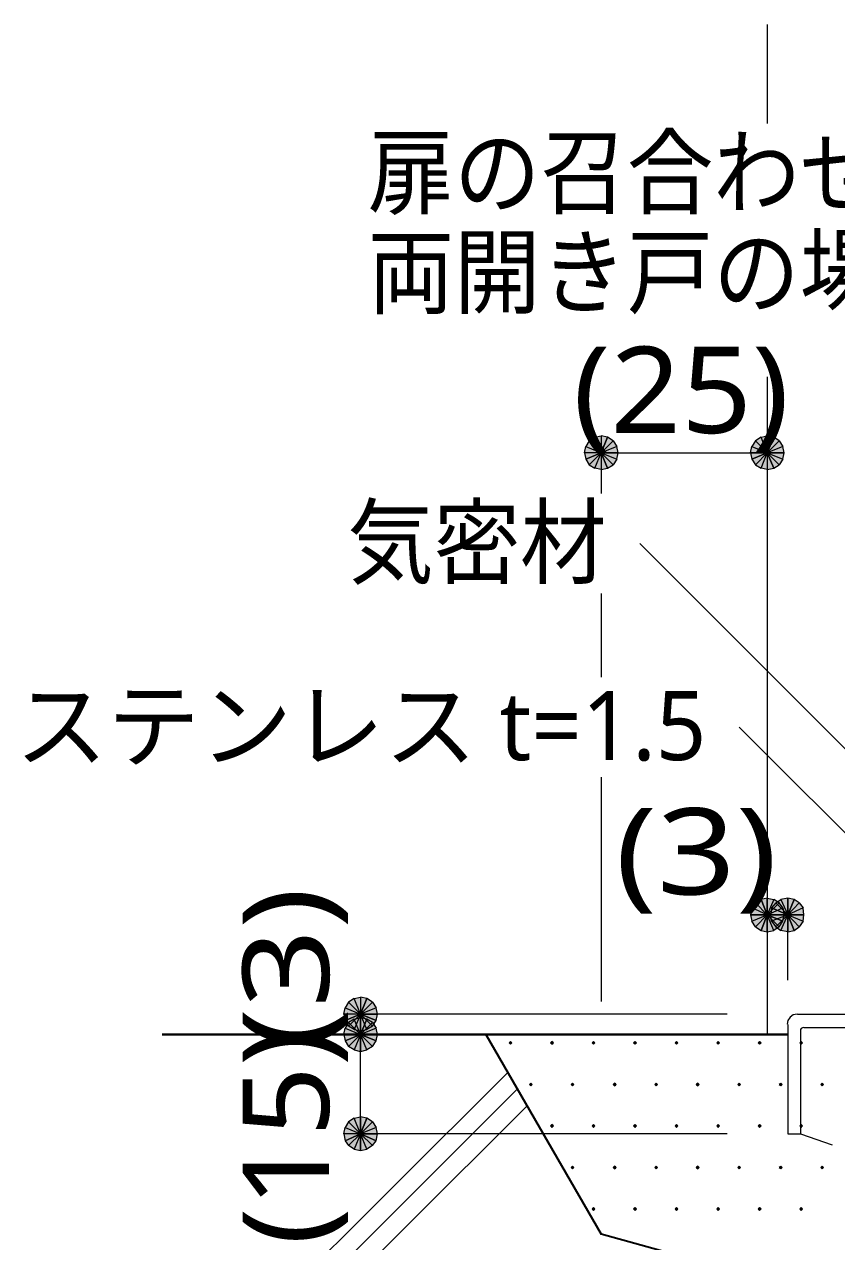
# Model space of a CAD drawing. Header units: millimetres. Extents: x 0 to 420, y 0 to 297.
# Drawn here: x 292.8 to 317.24, y 184.5 to 221.13 of the extents above; entities that cross this region are included whole.
import ezdxf
from ezdxf.enums import TextEntityAlignment as Align

# ---------------------------------------------------------------- set-up
doc = ezdxf.new("R2010")
doc.units = ezdxf.units.MM
doc.styles.add('kst32b', font='NotoSansJP-Variable.ttf')

msp = doc.modelspace()

# ---------------------------------------------------------------- hatches: boundary and pattern name
h = msp.add_hatch(color=7)
h.paths.add_polyline_path([(309.795, 208.597), (309.689, 208.428), (310.155, 208.238), (309.795, 208.597)])
h.paths.add_polyline_path([(309.689, 208.428), (310.155, 208.238), (309.647, 208.238), (309.689, 208.428)])
h.paths.add_polyline_path([(310.155, 208.238), (309.647, 208.238), (309.689, 208.047), (310.155, 208.238)])
h = msp.add_hatch(color=7)
h.paths.add_polyline_path([(310.346, 208.703), (310.155, 208.746), (310.155, 208.238), (310.346, 208.703)])
h.paths.add_polyline_path([(310.155, 208.746), (310.155, 208.238), (309.965, 208.703), (310.155, 208.746)])
h.paths.add_polyline_path([(310.155, 208.238), (309.965, 208.703), (309.795, 208.597), (310.155, 208.238)])
h = msp.add_hatch(color=7)
h.paths.add_polyline_path([(310.663, 208.238), (310.621, 208.428), (310.155, 208.238), (310.663, 208.238)])
h.paths.add_polyline_path([(310.621, 208.428), (310.155, 208.238), (310.515, 208.597), (310.621, 208.428)])
h.paths.add_polyline_path([(310.155, 208.238), (310.515, 208.597), (310.346, 208.703), (310.155, 208.238)])
h = msp.add_hatch(color=7)
h.paths.add_polyline_path([(314.791, 208.597), (314.685, 208.428), (315.15, 208.238), (314.791, 208.597)])
h.paths.add_polyline_path([(314.685, 208.428), (315.15, 208.238), (314.643, 208.238), (314.685, 208.428)])
h.paths.add_polyline_path([(315.15, 208.238), (314.643, 208.238), (314.685, 208.047), (315.15, 208.238)])
h = msp.add_hatch(color=7)
h.paths.add_polyline_path([(315.341, 208.703), (315.15, 208.746), (315.15, 208.238), (315.341, 208.703)])
h.paths.add_polyline_path([(315.15, 208.746), (315.15, 208.238), (314.96, 208.703), (315.15, 208.746)])
h.paths.add_polyline_path([(315.15, 208.238), (314.96, 208.703), (314.791, 208.597), (315.15, 208.238)])
h = msp.add_hatch(color=7)
h.paths.add_polyline_path([(315.659, 208.238), (315.616, 208.428), (315.15, 208.238), (315.659, 208.238)])
h.paths.add_polyline_path([(315.616, 208.428), (315.15, 208.238), (315.51, 208.597), (315.616, 208.428)])
h.paths.add_polyline_path([(315.15, 208.238), (315.51, 208.597), (315.341, 208.703), (315.15, 208.238)])
for points in [[(309.689, 208.047), (309.795, 207.878), (310.155, 208.238), (309.689, 208.047)], [(314.685, 208.047), (314.791, 207.878), (315.15, 208.238), (314.685, 208.047)], [(315.955, 194.797), (315.764, 194.839), (315.764, 194.331), (315.955, 194.797)], [(314.96, 193.865), (315.15, 193.823), (315.15, 194.331), (314.96, 193.865)], [(303.382, 191.156), (303.424, 191.347), (302.916, 191.347), (303.382, 191.156)], [(303.382, 190.542), (303.424, 190.733), (302.916, 190.733), (303.382, 190.542)], [(307.425, 190.521), (307.404, 190.5), (307.382, 190.479), (307.404, 190.458), (307.425, 190.437), (307.446, 190.458), (307.467, 190.479), (307.446, 190.5), (307.425, 190.521)], [(308.673, 190.521), (308.652, 190.5), (308.631, 190.479), (308.652, 190.458), (308.673, 190.437), (308.695, 190.458), (308.716, 190.479), (308.695, 190.5), (308.673, 190.521)], [(309.922, 190.521), (309.901, 190.5), (309.88, 190.479), (309.901, 190.458), (309.922, 190.437), (309.944, 190.458), (309.965, 190.479), (309.944, 190.5), (309.922, 190.521)], [(311.171, 190.521), (311.15, 190.5), (311.129, 190.479), (311.15, 190.458), (311.171, 190.437), (311.192, 190.458), (311.213, 190.479), (311.192, 190.5), (311.171, 190.521)], [(312.42, 190.521), (312.399, 190.5), (312.378, 190.479), (312.399, 190.458), (312.42, 190.437), (312.441, 190.458), (312.462, 190.479), (312.441, 190.5), (312.42, 190.521)], [(313.669, 190.521), (313.648, 190.5), (313.627, 190.479), (313.648, 190.458), (313.669, 190.437), (313.69, 190.458), (313.711, 190.479), (313.69, 190.5), (313.669, 190.521)], [(314.918, 190.521), (314.896, 190.5), (314.875, 190.479), (314.896, 190.458), (314.918, 190.437), (314.939, 190.458), (314.96, 190.479), (314.939, 190.5), (314.918, 190.521)], [(316.166, 190.521), (316.145, 190.5), (316.124, 190.479), (316.145, 190.458), (316.166, 190.437), (316.188, 190.458), (316.209, 190.479), (316.188, 190.5), (316.166, 190.521)], [(308.038, 189.272), (308.017, 189.251), (307.996, 189.23), (308.017, 189.209), (308.038, 189.188), (308.06, 189.209), (308.081, 189.23), (308.06, 189.251), (308.038, 189.272)], [(309.287, 189.272), (309.266, 189.251), (309.245, 189.23), (309.266, 189.209), (309.287, 189.188), (309.309, 189.209), (309.33, 189.23), (309.309, 189.251), (309.287, 189.272)], [(310.557, 189.272), (310.536, 189.251), (310.515, 189.23), (310.536, 189.209), (310.557, 189.188), (310.579, 189.209), (310.6, 189.23), (310.579, 189.251), (310.557, 189.272)], [(311.806, 189.272), (311.785, 189.251), (311.764, 189.23), (311.785, 189.209), (311.806, 189.188), (311.827, 189.209), (311.848, 189.23), (311.827, 189.251), (311.806, 189.272)], [(313.055, 189.272), (313.034, 189.251), (313.013, 189.23), (313.034, 189.209), (313.055, 189.188), (313.076, 189.209), (313.097, 189.23), (313.076, 189.251), (313.055, 189.272)], [(314.304, 189.272), (314.283, 189.251), (314.262, 189.23), (314.283, 189.209), (314.304, 189.188), (314.325, 189.209), (314.346, 189.23), (314.325, 189.251), (314.304, 189.272)], [(315.553, 189.272), (315.532, 189.251), (315.51, 189.23), (315.532, 189.209), (315.553, 189.188), (315.574, 189.209), (315.595, 189.23), (315.574, 189.251), (315.553, 189.272)], [(316.802, 189.272), (316.78, 189.251), (316.759, 189.23), (316.78, 189.209), (316.802, 189.188), (316.823, 189.209), (316.844, 189.23), (316.823, 189.251), (316.802, 189.272)], [(308.673, 188.023), (308.652, 188.002), (308.631, 187.981), (308.652, 187.96), (308.673, 187.939), (308.695, 187.96), (308.716, 187.981), (308.695, 188.002), (308.673, 188.023)], [(309.922, 188.023), (309.901, 188.002), (309.88, 187.981), (309.901, 187.96), (309.922, 187.939), (309.944, 187.96), (309.965, 187.981), (309.944, 188.002), (309.922, 188.023)], [(311.171, 188.023), (311.15, 188.002), (311.129, 187.981), (311.15, 187.96), (311.171, 187.939), (311.192, 187.96), (311.213, 187.981), (311.192, 188.002), (311.171, 188.023)], [(312.42, 188.023), (312.399, 188.002), (312.378, 187.981), (312.399, 187.96), (312.42, 187.939), (312.441, 187.96), (312.462, 187.981), (312.441, 188.002), (312.42, 188.023)], [(313.669, 188.023), (313.648, 188.002), (313.627, 187.981), (313.648, 187.96), (313.669, 187.939), (313.69, 187.96), (313.711, 187.981), (313.69, 188.002), (313.669, 188.023)], [(314.918, 188.023), (314.896, 188.002), (314.875, 187.981), (314.896, 187.96), (314.918, 187.939), (314.939, 187.96), (314.96, 187.981), (314.939, 188.002), (314.918, 188.023)], [(316.166, 188.023), (316.145, 188.002), (316.124, 187.981), (316.145, 187.96), (316.166, 187.939), (316.188, 187.96), (316.209, 187.981), (316.188, 188.002), (316.166, 188.023)], [(303.382, 187.537), (303.424, 187.748), (302.916, 187.748), (303.382, 187.537)], [(309.287, 186.775), (309.266, 186.754), (309.245, 186.732), (309.266, 186.711), (309.287, 186.69), (309.309, 186.711), (309.33, 186.732), (309.309, 186.754), (309.287, 186.775)], [(310.557, 186.775), (310.536, 186.754), (310.515, 186.732), (310.536, 186.711), (310.557, 186.69), (310.579, 186.711), (310.6, 186.732), (310.579, 186.754), (310.557, 186.775)], [(311.806, 186.775), (311.785, 186.754), (311.764, 186.732), (311.785, 186.711), (311.806, 186.69), (311.827, 186.711), (311.848, 186.732), (311.827, 186.754), (311.806, 186.775)], [(313.055, 186.775), (313.034, 186.754), (313.013, 186.732), (313.034, 186.711), (313.055, 186.69), (313.076, 186.711), (313.097, 186.732), (313.076, 186.754), (313.055, 186.775)], [(314.304, 186.775), (314.283, 186.754), (314.262, 186.732), (314.283, 186.711), (314.304, 186.69), (314.325, 186.711), (314.346, 186.732), (314.325, 186.754), (314.304, 186.775)], [(315.553, 186.775), (315.532, 186.754), (315.51, 186.732), (315.532, 186.711), (315.553, 186.69), (315.574, 186.711), (315.595, 186.732), (315.574, 186.754), (315.553, 186.775)], [(316.802, 186.775), (316.78, 186.754), (316.759, 186.732), (316.78, 186.711), (316.802, 186.69), (316.823, 186.711), (316.844, 186.732), (316.823, 186.754), (316.802, 186.775)], [(309.922, 185.526), (309.901, 185.505), (309.88, 185.483), (309.901, 185.462), (309.922, 185.441), (309.944, 185.462), (309.965, 185.483), (309.944, 185.505), (309.922, 185.526)], [(311.171, 185.526), (311.15, 185.505), (311.129, 185.483), (311.15, 185.462), (311.171, 185.441), (311.192, 185.462), (311.213, 185.483), (311.192, 185.505), (311.171, 185.526)], [(312.42, 185.526), (312.399, 185.505), (312.378, 185.483), (312.399, 185.462), (312.42, 185.441), (312.441, 185.462), (312.462, 185.483), (312.441, 185.505), (312.42, 185.526)], [(313.669, 185.526), (313.648, 185.505), (313.627, 185.483), (313.648, 185.462), (313.669, 185.441), (313.69, 185.462), (313.711, 185.483), (313.69, 185.505), (313.669, 185.526)], [(314.918, 185.526), (314.896, 185.505), (314.875, 185.483), (314.896, 185.462), (314.918, 185.441), (314.939, 185.462), (314.96, 185.483), (314.939, 185.505), (314.918, 185.526)], [(316.166, 185.526), (316.145, 185.505), (316.124, 185.483), (316.145, 185.462), (316.166, 185.441), (316.188, 185.462), (316.209, 185.483), (316.188, 185.505), (316.166, 185.526)]]:
    msp.add_hatch(color=7).paths.add_polyline_path(points)
h = msp.add_hatch(color=7)
h.paths.add_polyline_path([(309.795, 207.878), (309.965, 207.772), (310.155, 208.238), (309.795, 207.878)])
h.paths.add_polyline_path([(309.965, 207.772), (310.155, 208.238), (310.155, 207.73), (309.965, 207.772)])
h.paths.add_polyline_path([(310.155, 208.238), (310.155, 207.73), (310.346, 207.772), (310.155, 208.238)])
h = msp.add_hatch(color=7)
h.paths.add_polyline_path([(310.346, 207.772), (310.515, 207.878), (310.155, 208.238), (310.346, 207.772)])
h.paths.add_polyline_path([(310.515, 207.878), (310.155, 208.238), (310.621, 208.047), (310.515, 207.878)])
h.paths.add_polyline_path([(310.155, 208.238), (310.621, 208.047), (310.663, 208.238), (310.155, 208.238)])
h = msp.add_hatch(color=7)
h.paths.add_polyline_path([(314.791, 207.878), (314.96, 207.772), (315.15, 208.238), (314.791, 207.878)])
h.paths.add_polyline_path([(314.96, 207.772), (315.15, 208.238), (315.15, 207.73), (314.96, 207.772)])
h.paths.add_polyline_path([(315.15, 208.238), (315.15, 207.73), (315.341, 207.772), (315.15, 208.238)])
h = msp.add_hatch(color=7)
h.paths.add_polyline_path([(315.341, 207.772), (315.51, 207.878), (315.15, 208.238), (315.341, 207.772)])
h.paths.add_polyline_path([(315.51, 207.878), (315.15, 208.238), (315.616, 208.047), (315.51, 207.878)])
h.paths.add_polyline_path([(315.15, 208.238), (315.616, 208.047), (315.659, 208.238), (315.15, 208.238)])
h = msp.add_hatch(color=7)
h.paths.add_polyline_path([(314.96, 194.797), (314.791, 194.691), (315.15, 194.331), (314.96, 194.797)])
h.paths.add_polyline_path([(314.791, 194.691), (315.15, 194.331), (314.685, 194.543), (314.791, 194.691)])
h.paths.add_polyline_path([(315.15, 194.331), (314.685, 194.543), (314.643, 194.331), (315.15, 194.331)])
h = msp.add_hatch(color=7)
h.paths.add_polyline_path([(315.51, 194.691), (315.341, 194.797), (315.15, 194.331), (315.51, 194.691)])
h.paths.add_polyline_path([(315.341, 194.797), (315.15, 194.331), (315.15, 194.839), (315.341, 194.797)])
h.paths.add_polyline_path([(315.15, 194.331), (315.15, 194.839), (314.96, 194.797), (315.15, 194.331)])
h = msp.add_hatch(color=7)
h.paths.add_polyline_path([(315.616, 194.141), (315.659, 194.331), (315.15, 194.331), (315.616, 194.141)])
h.paths.add_polyline_path([(315.659, 194.331), (315.15, 194.331), (315.616, 194.543), (315.659, 194.331)])
h.paths.add_polyline_path([(315.15, 194.331), (315.616, 194.543), (315.51, 194.691), (315.15, 194.331)])
h = msp.add_hatch(color=7)
h.paths.add_polyline_path([(315.278, 194.543), (315.256, 194.331), (315.764, 194.331), (315.278, 194.543)])
h.paths.add_polyline_path([(315.256, 194.331), (315.764, 194.331), (315.278, 194.141), (315.256, 194.331)])
h.paths.add_polyline_path([(315.764, 194.331), (315.278, 194.141), (315.404, 193.971), (315.764, 194.331)])
h = msp.add_hatch(color=7)
h.paths.add_polyline_path([(315.764, 194.839), (315.553, 194.797), (315.764, 194.331), (315.764, 194.839)])
h.paths.add_polyline_path([(315.553, 194.797), (315.764, 194.331), (315.404, 194.691), (315.553, 194.797)])
h.paths.add_polyline_path([(315.764, 194.331), (315.404, 194.691), (315.278, 194.543), (315.764, 194.331)])
h = msp.add_hatch(color=7)
h.paths.add_polyline_path([(316.251, 194.331), (316.23, 194.543), (315.764, 194.331), (316.251, 194.331)])
h.paths.add_polyline_path([(316.23, 194.543), (315.764, 194.331), (316.103, 194.691), (316.23, 194.543)])
h.paths.add_polyline_path([(315.764, 194.331), (316.103, 194.691), (315.955, 194.797), (315.764, 194.331)])
h = msp.add_hatch(color=7)
h.paths.add_polyline_path([(314.643, 194.331), (314.685, 194.141), (315.15, 194.331), (314.643, 194.331)])
h.paths.add_polyline_path([(314.685, 194.141), (315.15, 194.331), (314.791, 193.971), (314.685, 194.141)])
h.paths.add_polyline_path([(315.15, 194.331), (314.791, 193.971), (314.96, 193.865), (315.15, 194.331)])
h = msp.add_hatch(color=7)
h.paths.add_polyline_path([(315.15, 193.823), (315.341, 193.865), (315.15, 194.331), (315.15, 193.823)])
h.paths.add_polyline_path([(315.341, 193.865), (315.15, 194.331), (315.51, 193.971), (315.341, 193.865)])
h.paths.add_polyline_path([(315.15, 194.331), (315.51, 193.971), (315.616, 194.141), (315.15, 194.331)])
h = msp.add_hatch(color=7)
h.paths.add_polyline_path([(315.404, 193.971), (315.553, 193.865), (315.764, 194.331), (315.404, 193.971)])
h.paths.add_polyline_path([(315.553, 193.865), (315.764, 194.331), (315.764, 193.823), (315.553, 193.865)])
h.paths.add_polyline_path([(315.764, 194.331), (315.764, 193.823), (315.955, 193.865), (315.764, 194.331)])
h = msp.add_hatch(color=7)
h.paths.add_polyline_path([(315.955, 193.865), (316.103, 193.971), (315.764, 194.331), (315.955, 193.865)])
h.paths.add_polyline_path([(316.103, 193.971), (315.764, 194.331), (316.23, 194.141), (316.103, 193.971)])
h.paths.add_polyline_path([(315.764, 194.331), (316.23, 194.141), (316.251, 194.331), (315.764, 194.331)])
h = msp.add_hatch(color=7)
h.paths.add_polyline_path([(302.556, 191.706), (302.45, 191.537), (302.916, 191.347), (302.556, 191.706)])
h.paths.add_polyline_path([(302.45, 191.537), (302.916, 191.347), (302.408, 191.347), (302.45, 191.537)])
h.paths.add_polyline_path([(302.916, 191.347), (302.408, 191.347), (302.45, 191.156), (302.916, 191.347)])
h = msp.add_hatch(color=7)
h.paths.add_polyline_path([(303.107, 191.812), (302.916, 191.855), (302.916, 191.347), (303.107, 191.812)])
h.paths.add_polyline_path([(302.916, 191.855), (302.916, 191.347), (302.726, 191.812), (302.916, 191.855)])
h.paths.add_polyline_path([(302.916, 191.347), (302.726, 191.812), (302.556, 191.706), (302.916, 191.347)])
h = msp.add_hatch(color=7)
h.paths.add_polyline_path([(303.424, 191.347), (303.382, 191.537), (302.916, 191.347), (303.424, 191.347)])
h.paths.add_polyline_path([(303.382, 191.537), (302.916, 191.347), (303.276, 191.706), (303.382, 191.537)])
h.paths.add_polyline_path([(302.916, 191.347), (303.276, 191.706), (303.107, 191.812), (302.916, 191.347)])
h = msp.add_hatch(color=7)
h.paths.add_polyline_path([(302.45, 191.156), (302.556, 190.987), (302.916, 191.347), (302.45, 191.156)])
h.paths.add_polyline_path([(302.556, 190.987), (302.916, 191.347), (302.726, 190.881), (302.556, 190.987)])
h.paths.add_polyline_path([(302.916, 191.347), (302.726, 190.881), (302.916, 190.839), (302.916, 191.347)])
h = msp.add_hatch(color=7)
h.paths.add_polyline_path([(303.107, 191.198), (302.916, 191.241), (302.916, 190.733), (303.107, 191.198)])
h.paths.add_polyline_path([(302.916, 191.241), (302.916, 190.733), (302.726, 191.198), (302.916, 191.241)])
h.paths.add_polyline_path([(302.916, 190.733), (302.726, 191.198), (302.556, 191.093), (302.916, 190.733)])
h = msp.add_hatch(color=7)
h.paths.add_polyline_path([(302.916, 190.839), (303.107, 190.881), (302.916, 191.347), (302.916, 190.839)])
h.paths.add_polyline_path([(303.107, 190.881), (302.916, 191.347), (303.276, 190.987), (303.107, 190.881)])
h.paths.add_polyline_path([(302.916, 191.347), (303.276, 190.987), (303.382, 191.156), (302.916, 191.347)])
h = msp.add_hatch(color=7)
h.paths.add_polyline_path([(302.556, 191.093), (302.45, 190.923), (302.916, 190.733), (302.556, 191.093)])
h.paths.add_polyline_path([(302.45, 190.923), (302.916, 190.733), (302.408, 190.733), (302.45, 190.923)])
h.paths.add_polyline_path([(302.916, 190.733), (302.408, 190.733), (302.45, 190.542), (302.916, 190.733)])
h = msp.add_hatch(color=7)
h.paths.add_polyline_path([(303.424, 190.733), (303.382, 190.923), (302.916, 190.733), (303.424, 190.733)])
h.paths.add_polyline_path([(303.382, 190.923), (302.916, 190.733), (303.276, 191.093), (303.382, 190.923)])
h.paths.add_polyline_path([(302.916, 190.733), (303.276, 191.093), (303.107, 191.198), (302.916, 190.733)])
h = msp.add_hatch(color=7)
h.paths.add_polyline_path([(302.45, 190.542), (302.556, 190.373), (302.916, 190.733), (302.45, 190.542)])
h.paths.add_polyline_path([(302.556, 190.373), (302.916, 190.733), (302.726, 190.267), (302.556, 190.373)])
h.paths.add_polyline_path([(302.916, 190.733), (302.726, 190.267), (302.916, 190.225), (302.916, 190.733)])
h = msp.add_hatch(color=7)
h.paths.add_polyline_path([(302.916, 190.225), (303.107, 190.267), (302.916, 190.733), (302.916, 190.225)])
h.paths.add_polyline_path([(303.107, 190.267), (302.916, 190.733), (303.276, 190.373), (303.107, 190.267)])
h.paths.add_polyline_path([(302.916, 190.733), (303.276, 190.373), (303.382, 190.542), (302.916, 190.733)])
h = msp.add_hatch(color=7)
h.paths.add_polyline_path([(302.556, 188.108), (302.45, 187.939), (302.916, 187.748), (302.556, 188.108)])
h.paths.add_polyline_path([(302.45, 187.939), (302.916, 187.748), (302.408, 187.748), (302.45, 187.939)])
h.paths.add_polyline_path([(302.916, 187.748), (302.408, 187.748), (302.45, 187.537), (302.916, 187.748)])
h = msp.add_hatch(color=7)
h.paths.add_polyline_path([(303.107, 188.214), (302.916, 188.256), (302.916, 187.748), (303.107, 188.214)])
h.paths.add_polyline_path([(302.916, 188.256), (302.916, 187.748), (302.726, 188.214), (302.916, 188.256)])
h.paths.add_polyline_path([(302.916, 187.748), (302.726, 188.214), (302.556, 188.108), (302.916, 187.748)])
h = msp.add_hatch(color=7)
h.paths.add_polyline_path([(303.424, 187.748), (303.382, 187.939), (302.916, 187.748), (303.424, 187.748)])
h.paths.add_polyline_path([(303.382, 187.939), (302.916, 187.748), (303.276, 188.108), (303.382, 187.939)])
h.paths.add_polyline_path([(302.916, 187.748), (303.276, 188.108), (303.107, 188.214), (302.916, 187.748)])
h = msp.add_hatch(color=7)
h.paths.add_polyline_path([(302.45, 187.537), (302.556, 187.388), (302.916, 187.748), (302.45, 187.537)])
h.paths.add_polyline_path([(302.556, 187.388), (302.916, 187.748), (302.726, 187.283), (302.556, 187.388)])
h.paths.add_polyline_path([(302.916, 187.748), (302.726, 187.283), (302.916, 187.24), (302.916, 187.748)])
h = msp.add_hatch(color=7)
h.paths.add_polyline_path([(302.916, 187.24), (303.107, 187.283), (302.916, 187.748), (302.916, 187.24)])
h.paths.add_polyline_path([(303.107, 187.283), (302.916, 187.748), (303.276, 187.388), (303.107, 187.283)])
h.paths.add_polyline_path([(302.916, 187.748), (303.276, 187.388), (303.382, 187.537), (302.916, 187.748)])

# ---------------------------------------------------------------- linework, layer by layer
at = {"lineweight": 13}
for points in [[(315.15, 221.128), (315.15, 218.144)], [(315.15, 210.524), (315.15, 190.733)], [(310.155, 208.238), (315.15, 208.238)], [(310.155, 208.238), (310.155, 207.01)], [(328.295, 188.531), (311.319, 205.507)], [(310.155, 204.004), (310.155, 201.486)], [(322.961, 191.347), (314.304, 199.983)], [(310.155, 198.48), (310.155, 191.728)], [(315.15, 194.331), (315.764, 194.331)], [(315.764, 192.363), (315.764, 194.373)], [(313.944, 191.347), (302.916, 191.347)], [(302.916, 187.748), (302.916, 190.733), (302.916, 191.347)], [(316.05, 191.347), (315.931, 191.323), (315.833, 191.257), (315.767, 191.159), (315.743, 191.04)], [(316.061, 191.347), (329.459, 191.347)], [(315.764, 191.029), (315.764, 187.748), (316.145, 187.748)], [(316.241, 190.945), (316.204, 190.937), (316.173, 190.917), (316.153, 190.886), (316.145, 190.849)], [(316.145, 190.839), (316.145, 187.748)], [(316.251, 190.945), (329.248, 190.945)], [(307.34, 189.59), (296.947, 179.218)], [(307.636, 189.103), (296.947, 178.414)], [(307.933, 188.595), (296.947, 177.631)], [(313.944, 187.748), (302.916, 187.748)], [(316.145, 187.748), (317.098, 187.41)]]:
    msp.add_lwpolyline(points, dxfattribs=at)
at = {"lineweight": 0}
for points in [[(309.689, 208.428), (310.155, 208.238), (309.647, 208.238)], [(309.795, 208.597), (309.689, 208.428), (310.155, 208.238)], [(310.155, 208.238), (309.965, 208.703), (309.795, 208.597)], [(310.155, 208.746), (310.155, 208.238), (309.965, 208.703)], [(310.346, 208.703), (310.155, 208.746), (310.155, 208.238)], [(310.155, 208.238), (310.515, 208.597), (310.346, 208.703)], [(310.621, 208.428), (310.155, 208.238), (310.515, 208.597)], [(310.663, 208.238), (310.621, 208.428), (310.155, 208.238)], [(314.685, 208.428), (315.15, 208.238), (314.643, 208.238)], [(314.791, 208.597), (314.685, 208.428), (315.15, 208.238)], [(315.15, 208.238), (314.96, 208.703), (314.791, 208.597)], [(315.15, 208.746), (315.15, 208.238), (314.96, 208.703)], [(315.341, 208.703), (315.15, 208.746), (315.15, 208.238)], [(315.15, 208.238), (315.51, 208.597), (315.341, 208.703)], [(315.616, 208.428), (315.15, 208.238), (315.51, 208.597)], [(315.659, 208.238), (315.616, 208.428), (315.15, 208.238)], [(310.155, 208.238), (309.647, 208.238), (309.689, 208.047)], [(309.689, 208.047), (309.795, 207.878), (310.155, 208.238)], [(309.795, 207.878), (309.965, 207.772), (310.155, 208.238)], [(309.965, 207.772), (310.155, 208.238), (310.155, 207.73)], [(310.155, 208.238), (310.155, 207.73), (310.346, 207.772)], [(310.346, 207.772), (310.515, 207.878), (310.155, 208.238)], [(310.515, 207.878), (310.155, 208.238), (310.621, 208.047)], [(310.155, 208.238), (310.621, 208.047), (310.663, 208.238)], [(315.15, 208.238), (314.643, 208.238), (314.685, 208.047)], [(314.685, 208.047), (314.791, 207.878), (315.15, 208.238)], [(314.791, 207.878), (314.96, 207.772), (315.15, 208.238)], [(314.96, 207.772), (315.15, 208.238), (315.15, 207.73)], [(315.15, 208.238), (315.15, 207.73), (315.341, 207.772)], [(315.341, 207.772), (315.51, 207.878), (315.15, 208.238)], [(315.51, 207.878), (315.15, 208.238), (315.616, 208.047)], [(315.15, 208.238), (315.616, 208.047), (315.659, 208.238)], [(315.15, 194.331), (314.685, 194.543), (314.643, 194.331)], [(314.791, 194.691), (315.15, 194.331), (314.685, 194.543)], [(314.96, 194.797), (314.791, 194.691), (315.15, 194.331)], [(315.15, 194.331), (315.15, 194.839), (314.96, 194.797)], [(315.341, 194.797), (315.15, 194.331), (315.15, 194.839)], [(315.51, 194.691), (315.341, 194.797), (315.15, 194.331)], [(315.15, 194.331), (315.616, 194.543), (315.51, 194.691)], [(315.659, 194.331), (315.15, 194.331), (315.616, 194.543)], [(315.278, 194.543), (315.256, 194.331), (315.764, 194.331)], [(315.764, 194.331), (315.404, 194.691), (315.278, 194.543)], [(315.553, 194.797), (315.764, 194.331), (315.404, 194.691)], [(315.764, 194.839), (315.553, 194.797), (315.764, 194.331)], [(315.955, 194.797), (315.764, 194.839), (315.764, 194.331)], [(315.764, 194.331), (316.103, 194.691), (315.955, 194.797)], [(316.23, 194.543), (315.764, 194.331), (316.103, 194.691)], [(316.251, 194.331), (316.23, 194.543), (315.764, 194.331)], [(314.643, 194.331), (314.685, 194.141), (315.15, 194.331)], [(314.685, 194.141), (315.15, 194.331), (314.791, 193.971)], [(315.15, 194.331), (314.791, 193.971), (314.96, 193.865)], [(314.96, 193.865), (315.15, 193.823), (315.15, 194.331)], [(315.15, 193.823), (315.341, 193.865), (315.15, 194.331)], [(315.341, 193.865), (315.15, 194.331), (315.51, 193.971)], [(315.15, 194.331), (315.51, 193.971), (315.616, 194.141)], [(315.616, 194.141), (315.659, 194.331), (315.15, 194.331)], [(315.256, 194.331), (315.764, 194.331), (315.278, 194.141)], [(315.764, 194.331), (315.278, 194.141), (315.404, 193.971)], [(315.404, 193.971), (315.553, 193.865), (315.764, 194.331)], [(315.553, 193.865), (315.764, 194.331), (315.764, 193.823)], [(315.764, 194.331), (315.764, 193.823), (315.955, 193.865)], [(315.955, 193.865), (316.103, 193.971), (315.764, 194.331)], [(316.103, 193.971), (315.764, 194.331), (316.23, 194.141)], [(315.764, 194.331), (316.23, 194.141), (316.251, 194.331)], [(302.556, 191.706), (302.45, 191.537), (302.916, 191.347)], [(302.916, 191.347), (302.726, 191.812), (302.556, 191.706)], [(302.916, 191.855), (302.916, 191.347), (302.726, 191.812)], [(303.107, 191.812), (302.916, 191.855), (302.916, 191.347)], [(302.916, 191.347), (303.276, 191.706), (303.107, 191.812)], [(303.382, 191.537), (302.916, 191.347), (303.276, 191.706)], [(302.45, 191.537), (302.916, 191.347), (302.408, 191.347)], [(302.916, 191.347), (302.408, 191.347), (302.45, 191.156)], [(302.45, 191.156), (302.556, 190.987), (302.916, 191.347)], [(302.556, 190.987), (302.916, 191.347), (302.726, 190.881)], [(302.916, 191.347), (302.726, 190.881), (302.916, 190.839)], [(302.916, 191.241), (302.916, 190.733), (302.726, 191.198)], [(303.424, 191.347), (303.382, 191.537), (302.916, 191.347)], [(302.916, 190.839), (303.107, 190.881), (302.916, 191.347)], [(303.107, 190.881), (302.916, 191.347), (303.276, 190.987)], [(302.916, 191.347), (303.276, 190.987), (303.382, 191.156)], [(303.382, 191.156), (303.424, 191.347), (302.916, 191.347)], [(303.107, 191.198), (302.916, 191.241), (302.916, 190.733)], [(302.45, 190.923), (302.916, 190.733), (302.408, 190.733)], [(302.556, 191.093), (302.45, 190.923), (302.916, 190.733)], [(302.916, 190.733), (302.726, 191.198), (302.556, 191.093)], [(302.916, 190.733), (303.276, 191.093), (303.107, 191.198)], [(303.382, 190.923), (302.916, 190.733), (303.276, 191.093)], [(303.424, 190.733), (303.382, 190.923), (302.916, 190.733)], [(302.916, 190.733), (302.408, 190.733), (302.45, 190.542)], [(302.45, 190.542), (302.556, 190.373), (302.916, 190.733)], [(302.556, 190.373), (302.916, 190.733), (302.726, 190.267)], [(302.916, 190.733), (302.726, 190.267), (302.916, 190.225)], [(302.916, 190.225), (303.107, 190.267), (302.916, 190.733)], [(303.107, 190.267), (302.916, 190.733), (303.276, 190.373)], [(302.916, 190.733), (303.276, 190.373), (303.382, 190.542)], [(303.382, 190.542), (303.424, 190.733), (302.916, 190.733)], [(307.425, 190.521), (307.404, 190.5), (307.382, 190.479), (307.404, 190.458), (307.425, 190.437), (307.446, 190.458), (307.467, 190.479), (307.446, 190.5)], [(308.673, 190.521), (308.652, 190.5), (308.631, 190.479), (308.652, 190.458), (308.673, 190.437), (308.695, 190.458), (308.716, 190.479), (308.695, 190.5)], [(309.922, 190.521), (309.901, 190.5), (309.88, 190.479), (309.901, 190.458), (309.922, 190.437), (309.944, 190.458), (309.965, 190.479), (309.944, 190.5)], [(311.171, 190.521), (311.15, 190.5), (311.129, 190.479), (311.15, 190.458), (311.171, 190.437), (311.192, 190.458), (311.213, 190.479), (311.192, 190.5)], [(312.42, 190.521), (312.399, 190.5), (312.378, 190.479), (312.399, 190.458), (312.42, 190.437), (312.441, 190.458), (312.462, 190.479), (312.441, 190.5)], [(313.669, 190.521), (313.648, 190.5), (313.627, 190.479), (313.648, 190.458), (313.669, 190.437), (313.69, 190.458), (313.711, 190.479), (313.69, 190.5)], [(314.918, 190.521), (314.896, 190.5), (314.875, 190.479), (314.896, 190.458), (314.918, 190.437), (314.939, 190.458), (314.96, 190.479), (314.939, 190.5)], [(316.166, 190.521), (316.145, 190.5), (316.124, 190.479), (316.145, 190.458), (316.166, 190.437), (316.188, 190.458), (316.209, 190.479), (316.188, 190.5)], [(308.038, 189.272), (308.017, 189.251), (307.996, 189.23), (308.017, 189.209), (308.038, 189.188), (308.06, 189.209), (308.081, 189.23), (308.06, 189.251)], [(309.287, 189.272), (309.266, 189.251), (309.245, 189.23), (309.266, 189.209), (309.287, 189.188), (309.309, 189.209), (309.33, 189.23), (309.309, 189.251)], [(310.557, 189.272), (310.536, 189.251), (310.515, 189.23), (310.536, 189.209), (310.557, 189.188), (310.579, 189.209), (310.6, 189.23), (310.579, 189.251)], [(311.806, 189.272), (311.785, 189.251), (311.764, 189.23), (311.785, 189.209), (311.806, 189.188), (311.827, 189.209), (311.848, 189.23), (311.827, 189.251)], [(313.055, 189.272), (313.034, 189.251), (313.013, 189.23), (313.034, 189.209), (313.055, 189.188), (313.076, 189.209), (313.097, 189.23), (313.076, 189.251)], [(314.304, 189.272), (314.283, 189.251), (314.262, 189.23), (314.283, 189.209), (314.304, 189.188), (314.325, 189.209), (314.346, 189.23), (314.325, 189.251)], [(315.553, 189.272), (315.532, 189.251), (315.51, 189.23), (315.532, 189.209), (315.553, 189.188), (315.574, 189.209), (315.595, 189.23), (315.574, 189.251)], [(316.802, 189.272), (316.78, 189.251), (316.759, 189.23), (316.78, 189.209), (316.802, 189.188), (316.823, 189.209), (316.844, 189.23), (316.823, 189.251)], [(302.45, 187.939), (302.916, 187.748), (302.408, 187.748)], [(302.556, 188.108), (302.45, 187.939), (302.916, 187.748)], [(302.916, 187.748), (302.726, 188.214), (302.556, 188.108)], [(302.916, 188.256), (302.916, 187.748), (302.726, 188.214)], [(303.107, 188.214), (302.916, 188.256), (302.916, 187.748)], [(302.916, 187.748), (303.276, 188.108), (303.107, 188.214)], [(303.382, 187.939), (302.916, 187.748), (303.276, 188.108)], [(303.424, 187.748), (303.382, 187.939), (302.916, 187.748)], [(308.673, 188.023), (308.652, 188.002), (308.631, 187.981), (308.652, 187.96), (308.673, 187.939), (308.695, 187.96), (308.716, 187.981), (308.695, 188.002)], [(309.922, 188.023), (309.901, 188.002), (309.88, 187.981), (309.901, 187.96), (309.922, 187.939), (309.944, 187.96), (309.965, 187.981), (309.944, 188.002)], [(311.171, 188.023), (311.15, 188.002), (311.129, 187.981), (311.15, 187.96), (311.171, 187.939), (311.192, 187.96), (311.213, 187.981), (311.192, 188.002)], [(312.42, 188.023), (312.399, 188.002), (312.378, 187.981), (312.399, 187.96), (312.42, 187.939), (312.441, 187.96), (312.462, 187.981), (312.441, 188.002)], [(313.669, 188.023), (313.648, 188.002), (313.627, 187.981), (313.648, 187.96), (313.669, 187.939), (313.69, 187.96), (313.711, 187.981), (313.69, 188.002)], [(314.918, 188.023), (314.896, 188.002), (314.875, 187.981), (314.896, 187.96), (314.918, 187.939), (314.939, 187.96), (314.96, 187.981), (314.939, 188.002)], [(316.166, 188.023), (316.145, 188.002), (316.124, 187.981), (316.145, 187.96), (316.166, 187.939), (316.188, 187.96), (316.209, 187.981), (316.188, 188.002)], [(302.916, 187.748), (302.408, 187.748), (302.45, 187.537)], [(302.45, 187.537), (302.556, 187.388), (302.916, 187.748)], [(302.556, 187.388), (302.916, 187.748), (302.726, 187.283)], [(302.916, 187.748), (302.726, 187.283), (302.916, 187.24)], [(302.916, 187.24), (303.107, 187.283), (302.916, 187.748)], [(303.107, 187.283), (302.916, 187.748), (303.276, 187.388)], [(302.916, 187.748), (303.276, 187.388), (303.382, 187.537)], [(303.382, 187.537), (303.424, 187.748), (302.916, 187.748)], [(309.287, 186.775), (309.266, 186.754), (309.245, 186.732), (309.266, 186.711), (309.287, 186.69), (309.309, 186.711), (309.33, 186.732), (309.309, 186.754)], [(310.557, 186.775), (310.536, 186.754), (310.515, 186.732), (310.536, 186.711), (310.557, 186.69), (310.579, 186.711), (310.6, 186.732), (310.579, 186.754)], [(311.806, 186.775), (311.785, 186.754), (311.764, 186.732), (311.785, 186.711), (311.806, 186.69), (311.827, 186.711), (311.848, 186.732), (311.827, 186.754)], [(313.055, 186.775), (313.034, 186.754), (313.013, 186.732), (313.034, 186.711), (313.055, 186.69), (313.076, 186.711), (313.097, 186.732), (313.076, 186.754)], [(314.304, 186.775), (314.283, 186.754), (314.262, 186.732), (314.283, 186.711), (314.304, 186.69), (314.325, 186.711), (314.346, 186.732), (314.325, 186.754)], [(315.553, 186.775), (315.532, 186.754), (315.51, 186.732), (315.532, 186.711), (315.553, 186.69), (315.574, 186.711), (315.595, 186.732), (315.574, 186.754)], [(316.802, 186.775), (316.78, 186.754), (316.759, 186.732), (316.78, 186.711), (316.802, 186.69), (316.823, 186.711), (316.844, 186.732), (316.823, 186.754)], [(309.922, 185.526), (309.901, 185.505), (309.88, 185.483), (309.901, 185.462), (309.922, 185.441), (309.944, 185.462), (309.965, 185.483), (309.944, 185.505)], [(311.171, 185.526), (311.15, 185.505), (311.129, 185.483), (311.15, 185.462), (311.171, 185.441), (311.192, 185.462), (311.213, 185.483), (311.192, 185.505)], [(312.42, 185.526), (312.399, 185.505), (312.378, 185.483), (312.399, 185.462), (312.42, 185.441), (312.441, 185.462), (312.462, 185.483), (312.441, 185.505)], [(313.669, 185.526), (313.648, 185.505), (313.627, 185.483), (313.648, 185.462), (313.669, 185.441), (313.69, 185.462), (313.711, 185.483), (313.69, 185.505)], [(314.918, 185.526), (314.896, 185.505), (314.875, 185.483), (314.896, 185.462), (314.918, 185.441), (314.939, 185.462), (314.96, 185.483), (314.939, 185.505)], [(316.166, 185.526), (316.145, 185.505), (316.124, 185.483), (316.145, 185.462), (316.166, 185.441), (316.188, 185.462), (316.209, 185.483), (316.188, 185.505)]]:
    msp.add_lwpolyline(points, close=True, dxfattribs=at)
at = {"lineweight": 30}
msp.add_lwpolyline([(296.947, 190.733), (315.764, 190.733)], dxfattribs=at)
at = {"lineweight": 25}
for points in [[(306.684, 190.733), (310.155, 184.721)], [(337.164, 177.228), (310.155, 184.721)]]:
    msp.add_lwpolyline(points, dxfattribs=at)

# ---------------------------------------------------------------- texts
at = {"style": 'kst32b'}
for s, height, p, p2 in [('扉の召合わせ', 2.0791, (303.128, 215.646), (318.721, 215.646)), ('両開き戸の場合', 2.0791, (303.128, 212.64), (321.32, 212.64)), ('(25)', 2.5989, (309.309, 208.83), (315.806, 208.83)), ('気密材', 2.0791, (302.514, 204.512), (310.311, 204.512)), ('ステンレス t=1.5', 2.07913, (292.523, 198.988), (313.315, 198.988)), ('(3)', 2.5989, (310.579, 194.945), (315.451, 194.945)), ('(3)', 2.5989, (301.964, 190.288), (301.964, 195.161)), ('(15)', 2.5989, (301.964, 184.404), (301.964, 190.901))]:
    msp.add_text(s, height=height, dxfattribs=at).set_placement(p, p2, align=Align.FIT)

doc.saveas('drawing.dxf')
